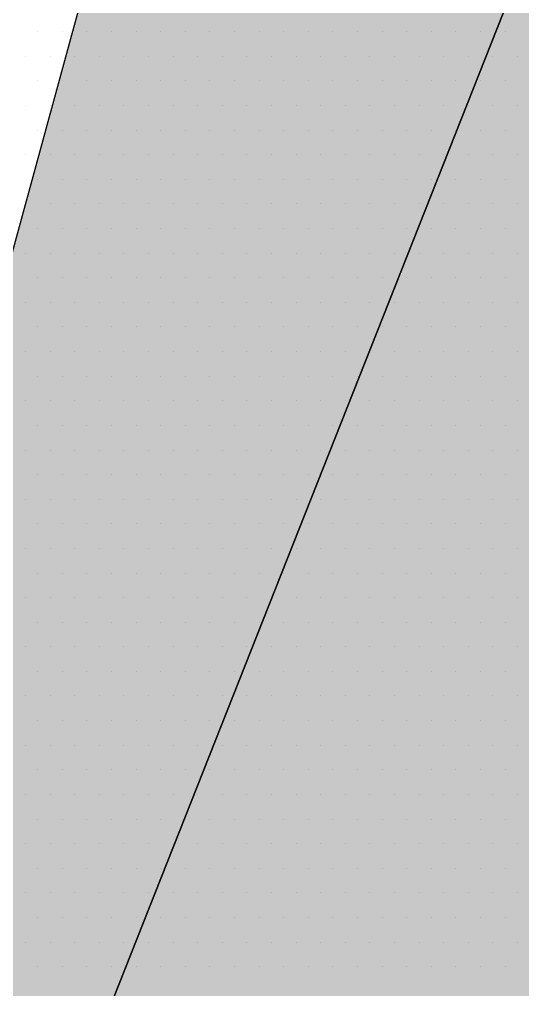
# Model space of a CAD drawing. Header units: metres. Extents: x 9606 to 9900, y 4805 to 4952.
# Drawn here: x 9831.9482 to 9832.1735, y 4845.2941 to 4845.7282 of the extents above; entities that cross this region are included whole.
import ezdxf

# ---------------------------------------------------------------- set-up
doc = ezdxf.new("R2010")
doc.units = ezdxf.units.M
doc.header["$LTSCALE"] = 2
doc.linetypes.add('CACHEX2', pattern=[0.75, 0.5, -0.25])
for name, color, linetype in [('CARTOUCHE', 7, 'Continuous'), ('LOGO', 4, 'Continuous'), ('rosace', 7, 'Continuous')]:
    doc.layers.add(name, color=color, linetype=linetype)

# ---------------------------------------------------------------- blocks, each defined once
blk = doc.blocks.new('A$C715108E3')
at = {"layer": 'LOGO', "color": 131}
for p, q in [((-11.1668, -15.3493), (-11.1668, -15.3493)), ((-11.0748, -15.3493), (-11.0748, -15.3493)), ((-10.9835, -15.3493), (-10.9835, -15.3493)), ((-10.8917, -15.3493), (-10.8917, -15.3493)), ((-10.7995, -15.3493), (-10.7995, -15.3493)), ((-10.7084, -15.3493), (-10.7084, -15.3493)), ((-10.6166, -15.3493), (-10.6166, -15.3493)), ((-10.5248, -15.3493), (-10.5248, -15.3493)), ((-10.4327, -15.3493), (-10.4327, -15.3493)), ((-10.3415, -15.3493), (-10.3415, -15.3493)), ((-10.2496, -15.3493), (-10.2496, -15.3493)), ((-10.1578, -15.3493), (-10.1578, -15.3493)), ((-10.0662, -15.3493), (-10.0662, -15.3493)), ((-9.9741, -15.3493), (-9.9741, -15.3493)), ((-9.8823, -15.3493), (-9.8823, -15.3493)), ((-9.7912, -15.3493), (-9.7912, -15.3493)), ((-9.699, -15.3493), (-9.699, -15.3493)), ((-9.6072, -15.3493), (-9.6072, -15.3493)), ((-9.5159, -15.3493), (-9.5159, -15.3493)), ((-9.4239, -15.3493), (-9.4239, -15.3493)), ((-11.2126, -15.4406), (-11.2126, -15.4406)), ((-11.1213, -15.4406), (-11.1213, -15.4406)), ((-11.0293, -15.4406), (-11.0293, -15.4406)), ((-10.9374, -15.4406), (-10.9374, -15.4406)), ((-10.846, -15.4406), (-10.846, -15.4406)), ((-10.754, -15.4406), (-10.754, -15.4406)), ((-10.6619, -15.4406), (-10.6619, -15.4406)), ((-10.5703, -15.4406), (-10.5703, -15.4406)), ((-10.479, -15.4406), (-10.479, -15.4406)), ((-10.3868, -15.4406), (-10.3868, -15.4406)), ((-10.295, -15.4406), (-10.295, -15.4406)), ((-10.2037, -15.4406), (-10.2037, -15.4406)), ((-10.1117, -15.4406), (-10.1117, -15.4406)), ((-10.0199, -15.4406), (-10.0199, -15.4406)), ((-9.9286, -15.4406), (-9.9286, -15.4406)), ((-9.8369, -15.4406), (-9.8369, -15.4406)), ((-9.7449, -15.4406), (-9.7449, -15.4406)), ((-9.6537, -15.4406), (-9.6537, -15.4406)), ((-9.5616, -15.4406), (-9.5616, -15.4406)), ((-9.4696, -15.4406), (-9.4696, -15.4406)), ((-9.3778, -15.4406), (-9.3778, -15.4406)), ((-11.1668, -15.5332), (-11.1668, -15.5332)), ((-11.0748, -15.5332), (-11.0748, -15.5332)), ((-10.9835, -15.5332), (-10.9835, -15.5332)), ((-10.8917, -15.5332), (-10.8917, -15.5332)), ((-10.7995, -15.5332), (-10.7995, -15.5332)), ((-10.7084, -15.5332), (-10.7084, -15.5332)), ((-10.6166, -15.5332), (-10.6166, -15.5332)), ((-10.5248, -15.5332), (-10.5248, -15.5332)), ((-10.4327, -15.5332), (-10.4327, -15.5332)), ((-10.3415, -15.5332), (-10.3415, -15.5332)), ((-10.2496, -15.5332), (-10.2496, -15.5332)), ((-10.1578, -15.5332), (-10.1578, -15.5332)), ((-10.0662, -15.5332), (-10.0662, -15.5332)), ((-9.9741, -15.5332), (-9.9741, -15.5332)), ((-9.8823, -15.5332), (-9.8823, -15.5332)), ((-9.7912, -15.5332), (-9.7912, -15.5332)), ((-9.699, -15.5332), (-9.699, -15.5332)), ((-9.6072, -15.5332), (-9.6072, -15.5332)), ((-9.5159, -15.5332), (-9.5159, -15.5332)), ((-9.4239, -15.5332), (-9.4239, -15.5332)), ((-11.2126, -15.6246), (-11.2126, -15.6246)), ((-11.1213, -15.6246), (-11.1213, -15.6246)), ((-11.0293, -15.6246), (-11.0293, -15.6246)), ((-10.9374, -15.6246), (-10.9374, -15.6246)), ((-10.846, -15.6246), (-10.846, -15.6246)), ((-10.754, -15.6246), (-10.754, -15.6246)), ((-10.6619, -15.6246), (-10.6619, -15.6246)), ((-10.5703, -15.6246), (-10.5703, -15.6246)), ((-10.479, -15.6246), (-10.479, -15.6246)), ((-10.3868, -15.6246), (-10.3868, -15.6246)), ((-10.295, -15.6246), (-10.295, -15.6246)), ((-10.2037, -15.6246), (-10.2037, -15.6246)), ((-10.1117, -15.6246), (-10.1117, -15.6246)), ((-10.0199, -15.6246), (-10.0199, -15.6246)), ((-9.9286, -15.6246), (-9.9286, -15.6246)), ((-9.8369, -15.6246), (-9.8369, -15.6246)), ((-9.7449, -15.6246), (-9.7449, -15.6246)), ((-9.6537, -15.6246), (-9.6537, -15.6246)), ((-9.5616, -15.6246), (-9.5616, -15.6246)), ((-9.4696, -15.6246), (-9.4696, -15.6246)), ((-9.3778, -15.6246), (-9.3778, -15.6246)), ((-11.1668, -15.7159), (-11.1668, -15.7159)), ((-11.0748, -15.7159), (-11.0748, -15.7159)), ((-10.9835, -15.7159), (-10.9835, -15.7159)), ((-10.8917, -15.7159), (-10.8917, -15.7159)), ((-10.7995, -15.7159), (-10.7995, -15.7159)), ((-10.7084, -15.7159), (-10.7084, -15.7159)), ((-10.6166, -15.7159), (-10.6166, -15.7159)), ((-10.5248, -15.7159), (-10.5248, -15.7159)), ((-10.4327, -15.7159), (-10.4327, -15.7159)), ((-10.3415, -15.7159), (-10.3415, -15.7159)), ((-10.2496, -15.7159), (-10.2496, -15.7159)), ((-10.1578, -15.7159), (-10.1578, -15.7159)), ((-10.0662, -15.7159), (-10.0662, -15.7159)), ((-9.9741, -15.7159), (-9.9741, -15.7159)), ((-9.8823, -15.7159), (-9.8823, -15.7159)), ((-9.7912, -15.7159), (-9.7912, -15.7159)), ((-9.699, -15.7159), (-9.699, -15.7159)), ((-9.6072, -15.7159), (-9.6072, -15.7159)), ((-9.5159, -15.7159), (-9.5159, -15.7159)), ((-9.4239, -15.7159), (-9.4239, -15.7159)), ((-11.2126, -15.8081), (-11.2126, -15.8081)), ((-11.1213, -15.8081), (-11.1213, -15.8081)), ((-11.0293, -15.8081), (-11.0293, -15.8081)), ((-10.9374, -15.8081), (-10.9374, -15.8081)), ((-10.846, -15.8081), (-10.846, -15.8081)), ((-10.754, -15.8081), (-10.754, -15.8081)), ((-10.6619, -15.8081), (-10.6619, -15.8081)), ((-10.5703, -15.8081), (-10.5703, -15.8081)), ((-10.479, -15.8081), (-10.479, -15.8081)), ((-10.3868, -15.8081), (-10.3868, -15.8081)), ((-10.295, -15.8081), (-10.295, -15.8081)), ((-10.2037, -15.8081), (-10.2037, -15.8081)), ((-10.1117, -15.8081), (-10.1117, -15.8081)), ((-10.0199, -15.8081), (-10.0199, -15.8081)), ((-9.9286, -15.8081), (-9.9286, -15.8081)), ((-9.8369, -15.8081), (-9.8369, -15.8081)), ((-9.7449, -15.8081), (-9.7449, -15.8081)), ((-9.6537, -15.8081), (-9.6537, -15.8081)), ((-9.5616, -15.8081), (-9.5616, -15.8081)), ((-9.4696, -15.8081), (-9.4696, -15.8081)), ((-9.3778, -15.8081), (-9.3778, -15.8081)), ((-11.1668, -15.8996), (-11.1668, -15.8996)), ((-11.0748, -15.8996), (-11.0748, -15.8996)), ((-10.9835, -15.8996), (-10.9835, -15.8996)), ((-10.8917, -15.8996), (-10.8917, -15.8996)), ((-10.7995, -15.8996), (-10.7995, -15.8996)), ((-10.7084, -15.8996), (-10.7084, -15.8996)), ((-10.6166, -15.8996), (-10.6166, -15.8996)), ((-10.5248, -15.8996), (-10.5248, -15.8996)), ((-10.4327, -15.8996), (-10.4327, -15.8996)), ((-10.3415, -15.8996), (-10.3415, -15.8996)), ((-10.2496, -15.8996), (-10.2496, -15.8996)), ((-10.1578, -15.8996), (-10.1578, -15.8996)), ((-10.0662, -15.8996), (-10.0662, -15.8996)), ((-9.9741, -15.8996), (-9.9741, -15.8996)), ((-9.8823, -15.8996), (-9.8823, -15.8996)), ((-9.7912, -15.8996), (-9.7912, -15.8996)), ((-9.699, -15.8996), (-9.699, -15.8996)), ((-9.6072, -15.8996), (-9.6072, -15.8996)), ((-9.5159, -15.8996), (-9.5159, -15.8996)), ((-9.4239, -15.8996), (-9.4239, -15.8996)), ((-11.2126, -15.991), (-11.2126, -15.991)), ((-11.1213, -15.991), (-11.1213, -15.991)), ((-11.0293, -15.991), (-11.0293, -15.991)), ((-10.9374, -15.991), (-10.9374, -15.991)), ((-10.846, -15.991), (-10.846, -15.991)), ((-10.754, -15.991), (-10.754, -15.991)), ((-10.6619, -15.991), (-10.6619, -15.991)), ((-10.5703, -15.991), (-10.5703, -15.991)), ((-10.479, -15.991), (-10.479, -15.991)), ((-10.3868, -15.991), (-10.3868, -15.991)), ((-10.295, -15.991), (-10.295, -15.991)), ((-10.2037, -15.991), (-10.2037, -15.991)), ((-10.1117, -15.991), (-10.1117, -15.991)), ((-10.0199, -15.991), (-10.0199, -15.991)), ((-9.9286, -15.991), (-9.9286, -15.991)), ((-9.8369, -15.991), (-9.8369, -15.991)), ((-9.7449, -15.991), (-9.7449, -15.991)), ((-9.6537, -15.991), (-9.6537, -15.991)), ((-9.5616, -15.991), (-9.5616, -15.991)), ((-9.4696, -15.991), (-9.4696, -15.991)), ((-9.3778, -15.991), (-9.3778, -15.991)), ((-11.1668, -16.0834), (-11.1668, -16.0834)), ((-11.0748, -16.0834), (-11.0748, -16.0834)), ((-10.9835, -16.0834), (-10.9835, -16.0834)), ((-10.8917, -16.0834), (-10.8917, -16.0834)), ((-10.7995, -16.0834), (-10.7995, -16.0834)), ((-10.7084, -16.0834), (-10.7084, -16.0834)), ((-10.6166, -16.0834), (-10.6166, -16.0834)), ((-10.5248, -16.0834), (-10.5248, -16.0834)), ((-10.4327, -16.0834), (-10.4327, -16.0834)), ((-10.3415, -16.0834), (-10.3415, -16.0834)), ((-10.2496, -16.0834), (-10.2496, -16.0834)), ((-10.1578, -16.0834), (-10.1578, -16.0834)), ((-10.0662, -16.0834), (-10.0662, -16.0834)), ((-9.9741, -16.0834), (-9.9741, -16.0834)), ((-9.8823, -16.0834), (-9.8823, -16.0834)), ((-9.7912, -16.0834), (-9.7912, -16.0834)), ((-9.699, -16.0834), (-9.699, -16.0834)), ((-9.6072, -16.0834), (-9.6072, -16.0834)), ((-9.5159, -16.0834), (-9.5159, -16.0834)), ((-9.4239, -16.0834), (-9.4239, -16.0834)), ((-11.2126, -16.1747), (-11.2126, -16.1747)), ((-11.1213, -16.1747), (-11.1213, -16.1747)), ((-11.0293, -16.1747), (-11.0293, -16.1747)), ((-10.9374, -16.1747), (-10.9374, -16.1747)), ((-10.846, -16.1747), (-10.846, -16.1747)), ((-10.754, -16.1747), (-10.754, -16.1747)), ((-10.6619, -16.1747), (-10.6619, -16.1747)), ((-10.5703, -16.1747), (-10.5703, -16.1747)), ((-10.479, -16.1747), (-10.479, -16.1747)), ((-10.3868, -16.1747), (-10.3868, -16.1747)), ((-10.295, -16.1747), (-10.295, -16.1747)), ((-10.2037, -16.1747), (-10.2037, -16.1747)), ((-10.1117, -16.1747), (-10.1117, -16.1747)), ((-10.0199, -16.1747), (-10.0199, -16.1747)), ((-9.9286, -16.1747), (-9.9286, -16.1747)), ((-9.8369, -16.1747), (-9.8369, -16.1747)), ((-9.7449, -16.1747), (-9.7449, -16.1747)), ((-9.6537, -16.1747), (-9.6537, -16.1747)), ((-9.5616, -16.1747), (-9.5616, -16.1747)), ((-9.4696, -16.1747), (-9.4696, -16.1747)), ((-9.3778, -16.1747), (-9.3778, -16.1747)), ((-11.1668, -16.2673), (-11.1668, -16.2673)), ((-11.0748, -16.2673), (-11.0748, -16.2673)), ((-10.9835, -16.2673), (-10.9835, -16.2673)), ((-10.8917, -16.2673), (-10.8917, -16.2673)), ((-10.7995, -16.2673), (-10.7995, -16.2673)), ((-10.7084, -16.2673), (-10.7084, -16.2673)), ((-10.6166, -16.2673), (-10.6166, -16.2673)), ((-10.5248, -16.2673), (-10.5248, -16.2673)), ((-10.4327, -16.2673), (-10.4327, -16.2673)), ((-10.3415, -16.2673), (-10.3415, -16.2673)), ((-10.2496, -16.2673), (-10.2496, -16.2673)), ((-10.1578, -16.2673), (-10.1578, -16.2673)), ((-10.0662, -16.2673), (-10.0662, -16.2673)), ((-9.9741, -16.2673), (-9.9741, -16.2673)), ((-9.8823, -16.2673), (-9.8823, -16.2673)), ((-9.7912, -16.2673), (-9.7912, -16.2673)), ((-9.699, -16.2673), (-9.699, -16.2673)), ((-9.6072, -16.2673), (-9.6072, -16.2673)), ((-9.5159, -16.2673), (-9.5159, -16.2673)), ((-9.4239, -16.2673), (-9.4239, -16.2673)), ((-11.2126, -16.3587), (-11.2126, -16.3587)), ((-11.1213, -16.3587), (-11.1213, -16.3587)), ((-11.0293, -16.3587), (-11.0293, -16.3587)), ((-10.9374, -16.3587), (-10.9374, -16.3587)), ((-10.846, -16.3587), (-10.846, -16.3587)), ((-10.754, -16.3587), (-10.754, -16.3587)), ((-10.6619, -16.3587), (-10.6619, -16.3587)), ((-10.5703, -16.3587), (-10.5703, -16.3587)), ((-10.479, -16.3587), (-10.479, -16.3587)), ((-10.3868, -16.3587), (-10.3868, -16.3587)), ((-10.295, -16.3587), (-10.295, -16.3587)), ((-10.2037, -16.3587), (-10.2037, -16.3587)), ((-10.1117, -16.3587), (-10.1117, -16.3587)), ((-10.0199, -16.3587), (-10.0199, -16.3587)), ((-9.9286, -16.3587), (-9.9286, -16.3587)), ((-9.8369, -16.3587), (-9.8369, -16.3587)), ((-9.7449, -16.3587), (-9.7449, -16.3587)), ((-9.6537, -16.3587), (-9.6537, -16.3587)), ((-9.5616, -16.3587), (-9.5616, -16.3587)), ((-9.4696, -16.3587), (-9.4696, -16.3587)), ((-9.3778, -16.3587), (-9.3778, -16.3587)), ((-11.1668, -16.45), (-11.1668, -16.45)), ((-11.0748, -16.45), (-11.0748, -16.45)), ((-10.9835, -16.45), (-10.9835, -16.45)), ((-10.8917, -16.45), (-10.8917, -16.45)), ((-10.7995, -16.45), (-10.7995, -16.45)), ((-10.7084, -16.45), (-10.7084, -16.45)), ((-10.6166, -16.45), (-10.6166, -16.45)), ((-10.5248, -16.45), (-10.5248, -16.45)), ((-10.4327, -16.45), (-10.4327, -16.45)), ((-10.3415, -16.45), (-10.3415, -16.45)), ((-10.2496, -16.45), (-10.2496, -16.45)), ((-10.1578, -16.45), (-10.1578, -16.45)), ((-10.0662, -16.45), (-10.0662, -16.45)), ((-9.9741, -16.45), (-9.9741, -16.45)), ((-9.8823, -16.45), (-9.8823, -16.45)), ((-9.7912, -16.45), (-9.7912, -16.45)), ((-9.699, -16.45), (-9.699, -16.45)), ((-9.6072, -16.45), (-9.6072, -16.45)), ((-9.5159, -16.45), (-9.5159, -16.45)), ((-9.4239, -16.45), (-9.4239, -16.45)), ((-11.2126, -16.5424), (-11.2126, -16.5424)), ((-11.1213, -16.5424), (-11.1213, -16.5424)), ((-11.0293, -16.5424), (-11.0293, -16.5424)), ((-10.9374, -16.5424), (-10.9374, -16.5424)), ((-10.846, -16.5424), (-10.846, -16.5424)), ((-10.754, -16.5424), (-10.754, -16.5424)), ((-10.6619, -16.5424), (-10.6619, -16.5424)), ((-10.5703, -16.5424), (-10.5703, -16.5424)), ((-10.479, -16.5424), (-10.479, -16.5424)), ((-10.3868, -16.5424), (-10.3868, -16.5424)), ((-10.295, -16.5424), (-10.295, -16.5424)), ((-10.2037, -16.5424), (-10.2037, -16.5424)), ((-10.1117, -16.5424), (-10.1117, -16.5424)), ((-10.0199, -16.5424), (-10.0199, -16.5424)), ((-9.9286, -16.5424), (-9.9286, -16.5424)), ((-9.8369, -16.5424), (-9.8369, -16.5424)), ((-9.7449, -16.5424), (-9.7449, -16.5424)), ((-9.6537, -16.5424), (-9.6537, -16.5424)), ((-9.5616, -16.5424), (-9.5616, -16.5424)), ((-9.4696, -16.5424), (-9.4696, -16.5424)), ((-9.3778, -16.5424), (-9.3778, -16.5424)), ((-11.1668, -16.6339), (-11.1668, -16.6339)), ((-11.0748, -16.6339), (-11.0748, -16.6339)), ((-10.9835, -16.6339), (-10.9835, -16.6339)), ((-10.8917, -16.6339), (-10.8917, -16.6339)), ((-10.7995, -16.6339), (-10.7995, -16.6339)), ((-10.7084, -16.6339), (-10.7084, -16.6339)), ((-10.6166, -16.6339), (-10.6166, -16.6339)), ((-10.5248, -16.6339), (-10.5248, -16.6339)), ((-10.4327, -16.6339), (-10.4327, -16.6339)), ((-10.3415, -16.6339), (-10.3415, -16.6339)), ((-10.2496, -16.6339), (-10.2496, -16.6339)), ((-10.1578, -16.6339), (-10.1578, -16.6339)), ((-10.0662, -16.6339), (-10.0662, -16.6339)), ((-9.9741, -16.6339), (-9.9741, -16.6339)), ((-9.8823, -16.6339), (-9.8823, -16.6339)), ((-9.7912, -16.6339), (-9.7912, -16.6339)), ((-9.699, -16.6339), (-9.699, -16.6339)), ((-9.6072, -16.6339), (-9.6072, -16.6339)), ((-9.5159, -16.6339), (-9.5159, -16.6339)), ((-9.4239, -16.6339), (-9.4239, -16.6339)), ((-11.2126, -16.7251), (-11.2126, -16.7251)), ((-11.1213, -16.7251), (-11.1213, -16.7251)), ((-11.0293, -16.7251), (-11.0293, -16.7251)), ((-10.9374, -16.7251), (-10.9374, -16.7251)), ((-10.846, -16.7251), (-10.846, -16.7251)), ((-10.754, -16.7251), (-10.754, -16.7251)), ((-10.6619, -16.7251), (-10.6619, -16.7251)), ((-10.5703, -16.7251), (-10.5703, -16.7251)), ((-10.479, -16.7251), (-10.479, -16.7251)), ((-10.3868, -16.7251), (-10.3868, -16.7251)), ((-10.295, -16.7251), (-10.295, -16.7251)), ((-10.2037, -16.7251), (-10.2037, -16.7251)), ((-10.1117, -16.7251), (-10.1117, -16.7251)), ((-10.0199, -16.7251), (-10.0199, -16.7251)), ((-9.9286, -16.7251), (-9.9286, -16.7251)), ((-9.8369, -16.7251), (-9.8369, -16.7251)), ((-9.7449, -16.7251), (-9.7449, -16.7251)), ((-9.6537, -16.7251), (-9.6537, -16.7251)), ((-9.5616, -16.7251), (-9.5616, -16.7251)), ((-9.4696, -16.7251), (-9.4696, -16.7251)), ((-9.3778, -16.7251), (-9.3778, -16.7251)), ((-11.1668, -16.8175), (-11.1668, -16.8175)), ((-11.0748, -16.8175), (-11.0748, -16.8175)), ((-10.9835, -16.8175), (-10.9835, -16.8175)), ((-10.8917, -16.8175), (-10.8917, -16.8175)), ((-10.7995, -16.8175), (-10.7995, -16.8175)), ((-10.7084, -16.8175), (-10.7084, -16.8175)), ((-10.6166, -16.8175), (-10.6166, -16.8175)), ((-10.5248, -16.8175), (-10.5248, -16.8175)), ((-10.4327, -16.8175), (-10.4327, -16.8175)), ((-10.3415, -16.8175), (-10.3415, -16.8175)), ((-10.2496, -16.8175), (-10.2496, -16.8175)), ((-10.1578, -16.8175), (-10.1578, -16.8175)), ((-10.0662, -16.8175), (-10.0662, -16.8175)), ((-9.9741, -16.8175), (-9.9741, -16.8175)), ((-9.8823, -16.8175), (-9.8823, -16.8175)), ((-9.7912, -16.8175), (-9.7912, -16.8175)), ((-9.699, -16.8175), (-9.699, -16.8175)), ((-9.6072, -16.8175), (-9.6072, -16.8175)), ((-9.5159, -16.8175), (-9.5159, -16.8175)), ((-9.4239, -16.8175), (-9.4239, -16.8175)), ((-11.2126, -16.909), (-11.2126, -16.909)), ((-11.1213, -16.909), (-11.1213, -16.909)), ((-11.0293, -16.909), (-11.0293, -16.909)), ((-10.9374, -16.909), (-10.9374, -16.909)), ((-10.846, -16.909), (-10.846, -16.909)), ((-10.754, -16.909), (-10.754, -16.909)), ((-10.6619, -16.909), (-10.6619, -16.909)), ((-10.5703, -16.909), (-10.5703, -16.909)), ((-10.479, -16.909), (-10.479, -16.909)), ((-10.3868, -16.909), (-10.3868, -16.909)), ((-10.295, -16.909), (-10.295, -16.909)), ((-10.2037, -16.909), (-10.2037, -16.909)), ((-10.1117, -16.909), (-10.1117, -16.909)), ((-10.0199, -16.909), (-10.0199, -16.909)), ((-9.9286, -16.909), (-9.9286, -16.909)), ((-9.8369, -16.909), (-9.8369, -16.909)), ((-9.7449, -16.909), (-9.7449, -16.909)), ((-9.6537, -16.909), (-9.6537, -16.909)), ((-9.5616, -16.909), (-9.5616, -16.909)), ((-9.4696, -16.909), (-9.4696, -16.909)), ((-9.3778, -16.909), (-9.3778, -16.909)), ((-11.1668, -17.0003), (-11.1668, -17.0003)), ((-11.0748, -17.0003), (-11.0748, -17.0003)), ((-10.9835, -17.0003), (-10.9835, -17.0003)), ((-10.8917, -17.0003), (-10.8917, -17.0003)), ((-10.7995, -17.0003), (-10.7995, -17.0003)), ((-10.7084, -17.0003), (-10.7084, -17.0003)), ((-10.6166, -17.0003), (-10.6166, -17.0003)), ((-10.5248, -17.0003), (-10.5248, -17.0003)), ((-10.4327, -17.0003), (-10.4327, -17.0003)), ((-10.3415, -17.0003), (-10.3415, -17.0003)), ((-10.2496, -17.0003), (-10.2496, -17.0003)), ((-10.1578, -17.0003), (-10.1578, -17.0003)), ((-10.0662, -17.0003), (-10.0662, -17.0003)), ((-9.9741, -17.0003), (-9.9741, -17.0003)), ((-9.8823, -17.0003), (-9.8823, -17.0003)), ((-9.7912, -17.0003), (-9.7912, -17.0003)), ((-9.699, -17.0003), (-9.699, -17.0003)), ((-9.6072, -17.0003), (-9.6072, -17.0003)), ((-9.5159, -17.0003), (-9.5159, -17.0003)), ((-9.4239, -17.0003), (-9.4239, -17.0003)), ((-11.2126, -17.0928), (-11.2126, -17.0928)), ((-11.1213, -17.0928), (-11.1213, -17.0928)), ((-11.0293, -17.0928), (-11.0293, -17.0928)), ((-10.9374, -17.0928), (-10.9374, -17.0928)), ((-10.846, -17.0928), (-10.846, -17.0928)), ((-10.754, -17.0928), (-10.754, -17.0928)), ((-10.6619, -17.0928), (-10.6619, -17.0928)), ((-10.5703, -17.0928), (-10.5703, -17.0928)), ((-10.479, -17.0928), (-10.479, -17.0928)), ((-10.3868, -17.0928), (-10.3868, -17.0928)), ((-10.295, -17.0928), (-10.295, -17.0928)), ((-10.2037, -17.0928), (-10.2037, -17.0928)), ((-10.1117, -17.0928), (-10.1117, -17.0928)), ((-10.0199, -17.0928), (-10.0199, -17.0928)), ((-9.9286, -17.0928), (-9.9286, -17.0928)), ((-9.8369, -17.0928), (-9.8369, -17.0928)), ((-9.7449, -17.0928), (-9.7449, -17.0928)), ((-9.6537, -17.0928), (-9.6537, -17.0928)), ((-9.5616, -17.0928), (-9.5616, -17.0928)), ((-9.4696, -17.0928), (-9.4696, -17.0928)), ((-9.3778, -17.0928), (-9.3778, -17.0928)), ((-11.1668, -17.1843), (-11.1668, -17.1843)), ((-11.0748, -17.1843), (-11.0748, -17.1843)), ((-10.9835, -17.1843), (-10.9835, -17.1843)), ((-10.8917, -17.1843), (-10.8917, -17.1843)), ((-10.7995, -17.1843), (-10.7995, -17.1843)), ((-10.7084, -17.1843), (-10.7084, -17.1843)), ((-10.6166, -17.1843), (-10.6166, -17.1843)), ((-10.5248, -17.1843), (-10.5248, -17.1843)), ((-10.4327, -17.1843), (-10.4327, -17.1843)), ((-10.3415, -17.1843), (-10.3415, -17.1843)), ((-10.2496, -17.1843), (-10.2496, -17.1843)), ((-10.1578, -17.1843), (-10.1578, -17.1843)), ((-10.0662, -17.1843), (-10.0662, -17.1843)), ((-9.9741, -17.1843), (-9.9741, -17.1843)), ((-9.8823, -17.1843), (-9.8823, -17.1843)), ((-9.7912, -17.1843), (-9.7912, -17.1843)), ((-9.699, -17.1843), (-9.699, -17.1843)), ((-9.6072, -17.1843), (-9.6072, -17.1843)), ((-9.5159, -17.1843), (-9.5159, -17.1843)), ((-9.4239, -17.1843), (-9.4239, -17.1843)), ((-11.2126, -17.2756), (-11.2126, -17.2756)), ((-11.1213, -17.2756), (-11.1213, -17.2756)), ((-11.0293, -17.2756), (-11.0293, -17.2756)), ((-10.9374, -17.2756), (-10.9374, -17.2756)), ((-10.846, -17.2756), (-10.846, -17.2756)), ((-10.754, -17.2756), (-10.754, -17.2756)), ((-10.6619, -17.2756), (-10.6619, -17.2756)), ((-10.5703, -17.2756), (-10.5703, -17.2756)), ((-10.479, -17.2756), (-10.479, -17.2756)), ((-10.3868, -17.2756), (-10.3868, -17.2756)), ((-10.295, -17.2756), (-10.295, -17.2756)), ((-10.2037, -17.2756), (-10.2037, -17.2756)), ((-10.1117, -17.2756), (-10.1117, -17.2756)), ((-10.0199, -17.2756), (-10.0199, -17.2756)), ((-9.9286, -17.2756), (-9.9286, -17.2756)), ((-9.8369, -17.2756), (-9.8369, -17.2756)), ((-9.7449, -17.2756), (-9.7449, -17.2756)), ((-9.6537, -17.2756), (-9.6537, -17.2756)), ((-9.5616, -17.2756), (-9.5616, -17.2756)), ((-9.4696, -17.2756), (-9.4696, -17.2756)), ((-9.3778, -17.2756), (-9.3778, -17.2756)), ((-11.1668, -17.368), (-11.1668, -17.368)), ((-11.0748, -17.368), (-11.0748, -17.368)), ((-10.9835, -17.368), (-10.9835, -17.368)), ((-10.8917, -17.368), (-10.8917, -17.368)), ((-10.7995, -17.368), (-10.7995, -17.368)), ((-10.7084, -17.368), (-10.7084, -17.368)), ((-10.6166, -17.368), (-10.6166, -17.368)), ((-10.5248, -17.368), (-10.5248, -17.368)), ((-10.4327, -17.368), (-10.4327, -17.368)), ((-10.3415, -17.368), (-10.3415, -17.368)), ((-10.2496, -17.368), (-10.2496, -17.368)), ((-10.1578, -17.368), (-10.1578, -17.368)), ((-10.0662, -17.368), (-10.0662, -17.368)), ((-9.9741, -17.368), (-9.9741, -17.368)), ((-9.8823, -17.368), (-9.8823, -17.368)), ((-9.7912, -17.368), (-9.7912, -17.368)), ((-9.699, -17.368), (-9.699, -17.368)), ((-9.6072, -17.368), (-9.6072, -17.368)), ((-9.5159, -17.368), (-9.5159, -17.368)), ((-9.4239, -17.368), (-9.4239, -17.368)), ((-11.2126, -17.4592), (-11.2126, -17.4592)), ((-11.1213, -17.4592), (-11.1213, -17.4592)), ((-11.0293, -17.4592), (-11.0293, -17.4592)), ((-10.9374, -17.4592), (-10.9374, -17.4592)), ((-10.846, -17.4592), (-10.846, -17.4592)), ((-10.754, -17.4592), (-10.754, -17.4592)), ((-10.6619, -17.4592), (-10.6619, -17.4592)), ((-10.5703, -17.4592), (-10.5703, -17.4592)), ((-10.479, -17.4592), (-10.479, -17.4592)), ((-10.3868, -17.4592), (-10.3868, -17.4592)), ((-10.295, -17.4592), (-10.295, -17.4592)), ((-10.2037, -17.4592), (-10.2037, -17.4592)), ((-10.1117, -17.4592), (-10.1117, -17.4592)), ((-10.0199, -17.4592), (-10.0199, -17.4592)), ((-9.9286, -17.4592), (-9.9286, -17.4592)), ((-9.8369, -17.4592), (-9.8369, -17.4592)), ((-9.7449, -17.4592), (-9.7449, -17.4592)), ((-9.6537, -17.4592), (-9.6537, -17.4592)), ((-9.5616, -17.4592), (-9.5616, -17.4592)), ((-9.4696, -17.4592), (-9.4696, -17.4592)), ((-9.3778, -17.4592), (-9.3778, -17.4592)), ((-11.1668, -17.5507), (-11.1668, -17.5507)), ((-11.0748, -17.5507), (-11.0748, -17.5507)), ((-10.9835, -17.5507), (-10.9835, -17.5507)), ((-10.8917, -17.5507), (-10.8917, -17.5507)), ((-10.7995, -17.5507), (-10.7995, -17.5507)), ((-10.7084, -17.5507), (-10.7084, -17.5507)), ((-10.6166, -17.5507), (-10.6166, -17.5507)), ((-10.5248, -17.5507), (-10.5248, -17.5507)), ((-10.4327, -17.5507), (-10.4327, -17.5507)), ((-10.3415, -17.5507), (-10.3415, -17.5507)), ((-10.2496, -17.5507), (-10.2496, -17.5507)), ((-10.1578, -17.5507), (-10.1578, -17.5507)), ((-10.0662, -17.5507), (-10.0662, -17.5507)), ((-9.9741, -17.5507), (-9.9741, -17.5507)), ((-9.8823, -17.5507), (-9.8823, -17.5507)), ((-9.7912, -17.5507), (-9.7912, -17.5507)), ((-9.699, -17.5507), (-9.699, -17.5507)), ((-9.6072, -17.5507), (-9.6072, -17.5507)), ((-9.5159, -17.5507), (-9.5159, -17.5507)), ((-9.4239, -17.5507), (-9.4239, -17.5507)), ((-11.2126, -17.6431), (-11.2126, -17.6431)), ((-11.1213, -17.6431), (-11.1213, -17.6431)), ((-11.0293, -17.6431), (-11.0293, -17.6431)), ((-10.9374, -17.6431), (-10.9374, -17.6431)), ((-10.846, -17.6431), (-10.846, -17.6431)), ((-10.754, -17.6431), (-10.754, -17.6431)), ((-10.6619, -17.6431), (-10.6619, -17.6431)), ((-10.5703, -17.6431), (-10.5703, -17.6431)), ((-10.479, -17.6431), (-10.479, -17.6431)), ((-10.3868, -17.6431), (-10.3868, -17.6431)), ((-10.295, -17.6431), (-10.295, -17.6431)), ((-10.2037, -17.6431), (-10.2037, -17.6431)), ((-10.1117, -17.6431), (-10.1117, -17.6431)), ((-10.0199, -17.6431), (-10.0199, -17.6431)), ((-9.9286, -17.6431), (-9.9286, -17.6431)), ((-9.8369, -17.6431), (-9.8369, -17.6431)), ((-9.7449, -17.6431), (-9.7449, -17.6431)), ((-9.6537, -17.6431), (-9.6537, -17.6431)), ((-9.5616, -17.6431), (-9.5616, -17.6431)), ((-9.4696, -17.6431), (-9.4696, -17.6431)), ((-9.3778, -17.6431), (-9.3778, -17.6431)), ((-11.1668, -17.7343), (-11.1668, -17.7343)), ((-11.0748, -17.7343), (-11.0748, -17.7343)), ((-10.9835, -17.7343), (-10.9835, -17.7343)), ((-10.8917, -17.7343), (-10.8917, -17.7343)), ((-10.7995, -17.7343), (-10.7995, -17.7343)), ((-10.7084, -17.7343), (-10.7084, -17.7343)), ((-10.6166, -17.7343), (-10.6166, -17.7343)), ((-10.5248, -17.7343), (-10.5248, -17.7343)), ((-10.4327, -17.7343), (-10.4327, -17.7343)), ((-10.3415, -17.7343), (-10.3415, -17.7343)), ((-10.2496, -17.7343), (-10.2496, -17.7343)), ((-10.1578, -17.7343), (-10.1578, -17.7343)), ((-10.0662, -17.7343), (-10.0662, -17.7343)), ((-9.9741, -17.7343), (-9.9741, -17.7343)), ((-9.8823, -17.7343), (-9.8823, -17.7343)), ((-9.7912, -17.7343), (-9.7912, -17.7343)), ((-9.699, -17.7343), (-9.699, -17.7343)), ((-9.6072, -17.7343), (-9.6072, -17.7343)), ((-9.5159, -17.7343), (-9.5159, -17.7343)), ((-9.4239, -17.7343), (-9.4239, -17.7343)), ((-11.2126, -17.8258), (-11.2126, -17.8258)), ((-11.1213, -17.8258), (-11.1213, -17.8258)), ((-11.0293, -17.8258), (-11.0293, -17.8258)), ((-10.9374, -17.8258), (-10.9374, -17.8258)), ((-10.846, -17.8258), (-10.846, -17.8258)), ((-10.754, -17.8258), (-10.754, -17.8258)), ((-10.6619, -17.8258), (-10.6619, -17.8258)), ((-10.5703, -17.8258), (-10.5703, -17.8258)), ((-10.479, -17.8258), (-10.479, -17.8258)), ((-10.3868, -17.8258), (-10.3868, -17.8258)), ((-10.295, -17.8258), (-10.295, -17.8258)), ((-10.2037, -17.8258), (-10.2037, -17.8258)), ((-10.1117, -17.8258), (-10.1117, -17.8258)), ((-10.0199, -17.8258), (-10.0199, -17.8258)), ((-9.9286, -17.8258), (-9.9286, -17.8258)), ((-9.8369, -17.8258), (-9.8369, -17.8258)), ((-9.7449, -17.8258), (-9.7449, -17.8258)), ((-9.6537, -17.8258), (-9.6537, -17.8258)), ((-9.5616, -17.8258), (-9.5616, -17.8258)), ((-9.4696, -17.8258), (-9.4696, -17.8258)), ((-9.3778, -17.8258), (-9.3778, -17.8258)), ((-11.1668, -17.9182), (-11.1668, -17.9182)), ((-11.0748, -17.9182), (-11.0748, -17.9182)), ((-10.9835, -17.9182), (-10.9835, -17.9182)), ((-10.8917, -17.9182), (-10.8917, -17.9182)), ((-10.7995, -17.9182), (-10.7995, -17.9182)), ((-10.7084, -17.9182), (-10.7084, -17.9182)), ((-10.6166, -17.9182), (-10.6166, -17.9182)), ((-10.5248, -17.9182), (-10.5248, -17.9182)), ((-10.4327, -17.9182), (-10.4327, -17.9182)), ((-10.3415, -17.9182), (-10.3415, -17.9182)), ((-10.2496, -17.9182), (-10.2496, -17.9182)), ((-10.1578, -17.9182), (-10.1578, -17.9182)), ((-10.0662, -17.9182), (-10.0662, -17.9182)), ((-9.9741, -17.9182), (-9.9741, -17.9182)), ((-9.8823, -17.9182), (-9.8823, -17.9182)), ((-9.7912, -17.9182), (-9.7912, -17.9182)), ((-9.699, -17.9182), (-9.699, -17.9182)), ((-9.6072, -17.9182), (-9.6072, -17.9182)), ((-9.5159, -17.9182), (-9.5159, -17.9182)), ((-9.4239, -17.9182), (-9.4239, -17.9182)), ((-11.2126, -18.0097), (-11.2126, -18.0097)), ((-11.1213, -18.0097), (-11.1213, -18.0097)), ((-11.0293, -18.0097), (-11.0293, -18.0097)), ((-10.9374, -18.0097), (-10.9374, -18.0097)), ((-10.846, -18.0097), (-10.846, -18.0097)), ((-10.754, -18.0097), (-10.754, -18.0097)), ((-10.6619, -18.0097), (-10.6619, -18.0097)), ((-10.5703, -18.0097), (-10.5703, -18.0097)), ((-10.479, -18.0097), (-10.479, -18.0097)), ((-10.3868, -18.0097), (-10.3868, -18.0097)), ((-10.295, -18.0097), (-10.295, -18.0097)), ((-10.2037, -18.0097), (-10.2037, -18.0097)), ((-10.1117, -18.0097), (-10.1117, -18.0097)), ((-10.0199, -18.0097), (-10.0199, -18.0097)), ((-9.9286, -18.0097), (-9.9286, -18.0097)), ((-9.8369, -18.0097), (-9.8369, -18.0097)), ((-9.7449, -18.0097), (-9.7449, -18.0097)), ((-9.6537, -18.0097), (-9.6537, -18.0097)), ((-9.5616, -18.0097), (-9.5616, -18.0097)), ((-9.4696, -18.0097), (-9.4696, -18.0097)), ((-9.3778, -18.0097), (-9.3778, -18.0097)), ((-11.1668, -18.1009), (-11.1668, -18.1009)), ((-11.0748, -18.1009), (-11.0748, -18.1009)), ((-10.9835, -18.1009), (-10.9835, -18.1009)), ((-10.8917, -18.1009), (-10.8917, -18.1009)), ((-10.7995, -18.1009), (-10.7995, -18.1009)), ((-10.7084, -18.1009), (-10.7084, -18.1009)), ((-10.6166, -18.1009), (-10.6166, -18.1009)), ((-10.5248, -18.1009), (-10.5248, -18.1009)), ((-10.4327, -18.1009), (-10.4327, -18.1009)), ((-10.3415, -18.1009), (-10.3415, -18.1009)), ((-10.2496, -18.1009), (-10.2496, -18.1009)), ((-10.1578, -18.1009), (-10.1578, -18.1009)), ((-10.0662, -18.1009), (-10.0662, -18.1009)), ((-9.9741, -18.1009), (-9.9741, -18.1009)), ((-9.8823, -18.1009), (-9.8823, -18.1009)), ((-9.7912, -18.1009), (-9.7912, -18.1009)), ((-9.699, -18.1009), (-9.699, -18.1009)), ((-9.6072, -18.1009), (-9.6072, -18.1009)), ((-9.5159, -18.1009), (-9.5159, -18.1009)), ((-9.4239, -18.1009), (-9.4239, -18.1009)), ((-11.2126, -18.1933), (-11.2126, -18.1933)), ((-11.1213, -18.1933), (-11.1213, -18.1933)), ((-11.0293, -18.1933), (-11.0293, -18.1933)), ((-10.9374, -18.1933), (-10.9374, -18.1933)), ((-10.846, -18.1933), (-10.846, -18.1933)), ((-10.754, -18.1933), (-10.754, -18.1933)), ((-10.6619, -18.1933), (-10.6619, -18.1933)), ((-10.5703, -18.1933), (-10.5703, -18.1933)), ((-10.479, -18.1933), (-10.479, -18.1933)), ((-10.3868, -18.1933), (-10.3868, -18.1933)), ((-10.295, -18.1933), (-10.295, -18.1933)), ((-10.2037, -18.1933), (-10.2037, -18.1933)), ((-10.1117, -18.1933), (-10.1117, -18.1933)), ((-10.0199, -18.1933), (-10.0199, -18.1933)), ((-9.9286, -18.1933), (-9.9286, -18.1933)), ((-9.8369, -18.1933), (-9.8369, -18.1933)), ((-9.7449, -18.1933), (-9.7449, -18.1933)), ((-9.6537, -18.1933), (-9.6537, -18.1933)), ((-9.5616, -18.1933), (-9.5616, -18.1933)), ((-9.4696, -18.1933), (-9.4696, -18.1933)), ((-9.3778, -18.1933), (-9.3778, -18.1933)), ((-11.1668, -18.2848), (-11.1668, -18.2848)), ((-11.0748, -18.2848), (-11.0748, -18.2848)), ((-10.9835, -18.2848), (-10.9835, -18.2848)), ((-10.8917, -18.2848), (-10.8917, -18.2848)), ((-10.7995, -18.2848), (-10.7995, -18.2848)), ((-10.7084, -18.2848), (-10.7084, -18.2848)), ((-10.6166, -18.2848), (-10.6166, -18.2848)), ((-10.5248, -18.2848), (-10.5248, -18.2848)), ((-10.4327, -18.2848), (-10.4327, -18.2848)), ((-10.3415, -18.2848), (-10.3415, -18.2848)), ((-10.2496, -18.2848), (-10.2496, -18.2848)), ((-10.1578, -18.2848), (-10.1578, -18.2848)), ((-10.0662, -18.2848), (-10.0662, -18.2848)), ((-9.9741, -18.2848), (-9.9741, -18.2848)), ((-9.8823, -18.2848), (-9.8823, -18.2848)), ((-9.7912, -18.2848), (-9.7912, -18.2848)), ((-9.699, -18.2848), (-9.699, -18.2848)), ((-9.6072, -18.2848), (-9.6072, -18.2848)), ((-9.5159, -18.2848), (-9.5159, -18.2848)), ((-9.4239, -18.2848), (-9.4239, -18.2848)), ((-11.2126, -18.3761), (-11.2126, -18.3761)), ((-11.1213, -18.3761), (-11.1213, -18.3761)), ((-11.0293, -18.3761), (-11.0293, -18.3761)), ((-10.9374, -18.3761), (-10.9374, -18.3761)), ((-10.846, -18.3761), (-10.846, -18.3761)), ((-10.754, -18.3761), (-10.754, -18.3761)), ((-10.6619, -18.3761), (-10.6619, -18.3761)), ((-10.5703, -18.3761), (-10.5703, -18.3761)), ((-10.479, -18.3761), (-10.479, -18.3761)), ((-10.3868, -18.3761), (-10.3868, -18.3761)), ((-10.295, -18.3761), (-10.295, -18.3761)), ((-10.2037, -18.3761), (-10.2037, -18.3761)), ((-10.1117, -18.3761), (-10.1117, -18.3761)), ((-10.0199, -18.3761), (-10.0199, -18.3761)), ((-9.9286, -18.3761), (-9.9286, -18.3761)), ((-9.8369, -18.3761), (-9.8369, -18.3761)), ((-9.7449, -18.3761), (-9.7449, -18.3761)), ((-9.6537, -18.3761), (-9.6537, -18.3761)), ((-9.5616, -18.3761), (-9.5616, -18.3761)), ((-9.4696, -18.3761), (-9.4696, -18.3761)), ((-9.3778, -18.3761), (-9.3778, -18.3761)), ((-11.1668, -18.4684), (-11.1668, -18.4684)), ((-11.0748, -18.4684), (-11.0748, -18.4684)), ((-10.9835, -18.4684), (-10.9835, -18.4684)), ((-10.8917, -18.4684), (-10.8917, -18.4684)), ((-10.7995, -18.4684), (-10.7995, -18.4684)), ((-10.7084, -18.4684), (-10.7084, -18.4684)), ((-10.6166, -18.4684), (-10.6166, -18.4684)), ((-10.5248, -18.4684), (-10.5248, -18.4684)), ((-10.4327, -18.4684), (-10.4327, -18.4684)), ((-10.3415, -18.4684), (-10.3415, -18.4684)), ((-10.2496, -18.4684), (-10.2496, -18.4684)), ((-10.1578, -18.4684), (-10.1578, -18.4684)), ((-10.0662, -18.4684), (-10.0662, -18.4684)), ((-9.9741, -18.4684), (-9.9741, -18.4684)), ((-9.8823, -18.4684), (-9.8823, -18.4684)), ((-9.7912, -18.4684), (-9.7912, -18.4684)), ((-9.699, -18.4684), (-9.699, -18.4684)), ((-9.6072, -18.4684), (-9.6072, -18.4684)), ((-9.5159, -18.4684), (-9.5159, -18.4684)), ((-9.4239, -18.4684), (-9.4239, -18.4684)), ((-11.2126, -18.5599), (-11.2126, -18.5599)), ((-11.1213, -18.5599), (-11.1213, -18.5599)), ((-11.0293, -18.5599), (-11.0293, -18.5599)), ((-10.9374, -18.5599), (-10.9374, -18.5599)), ((-10.846, -18.5599), (-10.846, -18.5599)), ((-10.754, -18.5599), (-10.754, -18.5599)), ((-10.6619, -18.5599), (-10.6619, -18.5599)), ((-10.5703, -18.5599), (-10.5703, -18.5599)), ((-10.479, -18.5599), (-10.479, -18.5599)), ((-10.3868, -18.5599), (-10.3868, -18.5599)), ((-10.295, -18.5599), (-10.295, -18.5599)), ((-10.2037, -18.5599), (-10.2037, -18.5599)), ((-10.1117, -18.5599), (-10.1117, -18.5599)), ((-10.0199, -18.5599), (-10.0199, -18.5599)), ((-9.9286, -18.5599), (-9.9286, -18.5599)), ((-9.8369, -18.5599), (-9.8369, -18.5599)), ((-9.7449, -18.5599), (-9.7449, -18.5599)), ((-9.6537, -18.5599), (-9.6537, -18.5599)), ((-9.5616, -18.5599), (-9.5616, -18.5599)), ((-9.4696, -18.5599), (-9.4696, -18.5599)), ((-9.3778, -18.5599), (-9.3778, -18.5599)), ((-11.1668, -18.6525), (-11.1668, -18.6525)), ((-11.0748, -18.6525), (-11.0748, -18.6525)), ((-10.9835, -18.6525), (-10.9835, -18.6525)), ((-10.8917, -18.6525), (-10.8917, -18.6525)), ((-10.7995, -18.6525), (-10.7995, -18.6525)), ((-10.7084, -18.6525), (-10.7084, -18.6525)), ((-10.6166, -18.6525), (-10.6166, -18.6525)), ((-10.5248, -18.6525), (-10.5248, -18.6525)), ((-10.4327, -18.6525), (-10.4327, -18.6525)), ((-10.3415, -18.6525), (-10.3415, -18.6525)), ((-10.2496, -18.6525), (-10.2496, -18.6525)), ((-10.1578, -18.6525), (-10.1578, -18.6525)), ((-10.0662, -18.6525), (-10.0662, -18.6525)), ((-9.9741, -18.6525), (-9.9741, -18.6525)), ((-9.8823, -18.6525), (-9.8823, -18.6525)), ((-9.7912, -18.6525), (-9.7912, -18.6525)), ((-9.699, -18.6525), (-9.699, -18.6525)), ((-9.6072, -18.6525), (-9.6072, -18.6525)), ((-9.5159, -18.6525), (-9.5159, -18.6525)), ((-9.4239, -18.6525), (-9.4239, -18.6525)), ((-11.2126, -18.7438), (-11.2126, -18.7438)), ((-11.1213, -18.7438), (-11.1213, -18.7438)), ((-11.0293, -18.7438), (-11.0293, -18.7438)), ((-10.9374, -18.7438), (-10.9374, -18.7438)), ((-10.846, -18.7438), (-10.846, -18.7438)), ((-10.754, -18.7438), (-10.754, -18.7438)), ((-10.6619, -18.7438), (-10.6619, -18.7438)), ((-10.5703, -18.7438), (-10.5703, -18.7438)), ((-10.479, -18.7438), (-10.479, -18.7438)), ((-10.3868, -18.7438), (-10.3868, -18.7438)), ((-10.295, -18.7438), (-10.295, -18.7438)), ((-10.2037, -18.7438), (-10.2037, -18.7438)), ((-10.1117, -18.7438), (-10.1117, -18.7438)), ((-10.0199, -18.7438), (-10.0199, -18.7438)), ((-9.9286, -18.7438), (-9.9286, -18.7438)), ((-9.8369, -18.7438), (-9.8369, -18.7438)), ((-9.7449, -18.7438), (-9.7449, -18.7438)), ((-9.6537, -18.7438), (-9.6537, -18.7438)), ((-9.5616, -18.7438), (-9.5616, -18.7438)), ((-9.4696, -18.7438), (-9.4696, -18.7438)), ((-9.3778, -18.7438), (-9.3778, -18.7438)), ((-11.1668, -18.835), (-11.1668, -18.835)), ((-11.0748, -18.835), (-11.0748, -18.835)), ((-10.9835, -18.835), (-10.9835, -18.835)), ((-10.8917, -18.835), (-10.8917, -18.835)), ((-10.7995, -18.835), (-10.7995, -18.835)), ((-10.7084, -18.835), (-10.7084, -18.835)), ((-10.6166, -18.835), (-10.6166, -18.835)), ((-10.5248, -18.835), (-10.5248, -18.835)), ((-10.4327, -18.835), (-10.4327, -18.835)), ((-10.3415, -18.835), (-10.3415, -18.835)), ((-10.2496, -18.835), (-10.2496, -18.835)), ((-10.1578, -18.835), (-10.1578, -18.835)), ((-10.0662, -18.835), (-10.0662, -18.835)), ((-9.9741, -18.835), (-9.9741, -18.835)), ((-9.8823, -18.835), (-9.8823, -18.835)), ((-9.7912, -18.835), (-9.7912, -18.835)), ((-9.699, -18.835), (-9.699, -18.835)), ((-9.6072, -18.835), (-9.6072, -18.835)), ((-9.5159, -18.835), (-9.5159, -18.835)), ((-9.4239, -18.835), (-9.4239, -18.835))]:
    blk.add_line(p, q, dxfattribs=at)
blk = doc.blocks.new('A$C581E6685')
at = {"layer": 'rosace'}
for color, points in [(40, [(-39.8519, 24.2064), (-46.2303, 8.0935), (-42.1559, 23.0023)]), (32, [(-39.8519, 24.2064), (-38.5844, 21.5046), (-46.2303, 8.0935)])]:
    blk.add_hatch(color=color, dxfattribs=at).paths.add_polyline_path(points)
at = {"layer": 'rosace', "color": 40}
blk.add_lwpolyline([(-39.8519, 24.2064), (-46.2303, 8.0935), (-42.1559, 23.0023)], close=True, dxfattribs=at)
at = {"layer": 'rosace', "color": 32}
blk.add_lwpolyline([(-39.8519, 24.2064), (-38.584, 21.5046), (-46.2303, 8.0935)], close=True, dxfattribs=at)
at = {"layer": 'rosace', "color": 32, "linetype": 'CACHEX2', "ltscale": 1.5}
blk.add_ellipse((-38.0538, 23.8138), major_axis=(-19.0311, -3.534), ratio=0.590567, dxfattribs=at)
at = {"layer": 'rosace', "color": 32}
blk.add_ellipse((-37.6144, 23.8499), major_axis=(-13.5768, -4.2839), ratio=0.791971, dxfattribs=at)
at = {"layer": 'CARTOUCHE'}
blk.add_blockref('A$C715108E3', (-31.6739, 36.3189), dxfattribs=at)

msp = doc.modelspace()

# ---------------------------------------------------------------- linework, layer by layer
at = {"layer": 'CARTOUCHE'}
msp.add_rational_spline([(9829.64323, 4848.05468), (9829.64323, 4845.87645), (9829.64323, 4843.69822), (9829.64323, 4842.93022), (9830.41123, 4842.93022), (9839.51909, 4842.93022), (9848.62694, 4842.93022), (9849.39494, 4842.93022), (9849.39494, 4843.69822), (9849.39494, 4845.87645), (9849.39494, 4848.05468), (9849.39494, 4848.82268), (9848.62694, 4848.82268), (9839.51909, 4848.82268), (9830.41123, 4848.82268), (9829.64323, 4848.82268), (9829.64323, 4848.05468)], [1, 1, 1, 0.707106781187, 1, 1, 1, 0.707106781187, 1, 1, 1, 0.707106781187, 1, 1, 1, 0.707106781187, 1], degree=2, knots=[0, 0, 0, 1, 1, 2.570796, 2.570796, 3.570796, 3.570796, 5.141593, 5.141593, 6.141593, 6.141593, 7.712389, 7.712389, 8.712389, 8.712389, 10.283185, 10.283185, 10.283185], dxfattribs=at)

# ---------------------------------------------------------------- block references
at = {"layer": 'CARTOUCHE', "xscale": 0.12, "yscale": 0.12, "zscale": 0.12}
msp.add_blockref('A$C581E6685', (9837.09738, 4843.20633), dxfattribs=at)

doc.saveas('drawing.dxf')
